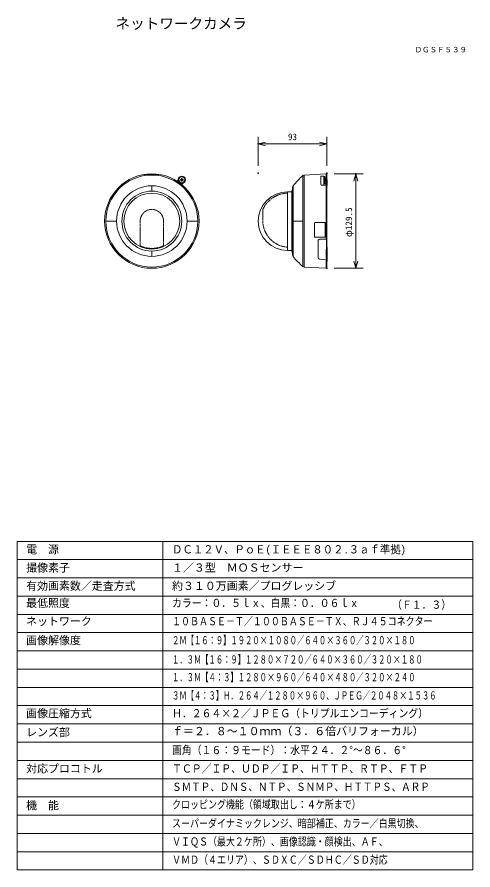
# Model space of a CAD drawing. Units: millimetres, scale not verified. Extents: x -63 to 62, y -117 to 117.
import ezdxf
from ezdxf.enums import TextEntityAlignment as Align

# ---------------------------------------------------------------- set-up
doc = ezdxf.new("R2010")
doc.units = ezdxf.units.MM
doc.header["$LTSCALE"] = 0.125
doc.header["$PDMODE"] = 32
doc.header["$PDSIZE"] = 0.0625
doc.linetypes.add('USER1', pattern=[1.4, 0.7, -0.7])
for name, color, linetype, lineweight in [('0-0_0', 7, 'Continuous', 9), ('0-2_WAKU', 1, 'Continuous', 18), ('0-4_GAIKEI', 1, 'Continuous', 18), ('0-5_SUNPO', 7, 'Continuous', 9)]:
    doc.layers.add(name, color=color, linetype=linetype, lineweight=lineweight)
for name, color, linetype in [('0-1_DEFPOINTS', 7, 'Continuous'), ('0-3_MOJI1', 7, 'Continuous'), ('0-6_TOUROKU', 7, 'Continuous')]:
    doc.layers.add(name, color=color, linetype=linetype)
doc.styles.add('ＭＳ ゴシック', font='')
doc.styles.get('ＭＳ ゴシック').set_extended_font_data('MS Gothic')

# ---------------------------------------------------------------- blocks, each defined once
blk = doc.blocks.new('_OPEN30')
at = {"layer": '0-0_0'}
blk.add_line((0, 0), (-1, 0), dxfattribs=at)
blk.add_lwpolyline([(-1, 0.26795), (0, 0), (-1, -0.26795)], dxfattribs=at)
blk = doc.blocks.new('D4')
at = {"layer": '0-1_DEFPOINTS'}
for p in [(26.1207, 61.7593), (34.1207, 61.7593), (26.1207, 35.8811)]:
    blk.add_point(p, dxfattribs=at)
at = {"layer": '0-5_SUNPO'}
for p, q in [((28.1207, 61.7593), (36.1207, 61.7593)), ((34.1207, 37.8811), (34.1207, 59.7593)), ((28.1207, 35.8811), (36.1207, 35.8811))]:
    blk.add_line(p, q, dxfattribs=at)
at = {"layer": '0-5_SUNPO', "xscale": 2, "yscale": 2}
for p, rotation in [((34.1207, 61.7593), 90), ((34.1207, 35.8811), 270)]:
    blk.add_blockref('_OPEN30', p, dxfattribs=dict(at, rotation=rotation))
at = {"layer": '0-5_SUNPO', "style": 'ＭＳ ゴシック'}
blk.add_text('φ129.5', height=1.833, rotation=90, dxfattribs=at).set_placement((33.6207, 44.4452), align=Align.BOTTOM_LEFT)
blk = doc.blocks.new('D3')
at = {"layer": '0-1_DEFPOINTS'}
for p in [(7.322, 69.9401), (7.322, 61.9401), (26.1316, 61.9401)]:
    blk.add_point(p, dxfattribs=at)
at = {"layer": '0-5_SUNPO'}
for p, q in [((7.322, 63.9401), (7.322, 71.9401)), ((26.1316, 63.9401), (26.1316, 71.9401)), ((24.1316, 69.9401), (9.322, 69.9401))]:
    blk.add_line(p, q, dxfattribs=at)
at = {"layer": '0-5_SUNPO', "xscale": 2, "yscale": 2, "rotation": 180}
blk.add_blockref('_OPEN30', (7.322, 69.9401), dxfattribs=at)
at = {"layer": '0-5_SUNPO', "xscale": 2, "yscale": 2}
blk.add_blockref('_OPEN30', (26.1316, 69.9401), dxfattribs=at)
at = {"layer": '0-5_SUNPO', "style": 'ＭＳ ゴシック'}
blk.add_text('93', height=1.833, dxfattribs=at).set_placement((15.4768, 70.4401), align=Align.BOTTOM_LEFT)

msp = doc.modelspace()

# ---------------------------------------------------------------- linework, layer by layer
at = {"layer": '0-2_WAKU', "color": 4}
for p, q in [((-62.5246, -26.6007), (-62.5246, -116.6007)), ((-62.5246, -26.6007), (62.4754, -26.6007)), ((-22.5246, -26.6007), (-22.5246, -116.6007)), ((62.4754, -26.6007), (62.4754, -116.6007)), ((62.4754, -116.6007), (-62.5246, -116.6007))]:
    msp.add_line(p, q, dxfattribs=at)
at = {"layer": '0-2_WAKU'}
for p, q in [((-62.5246, -31.6007), (62.4754, -31.6007)), ((-62.5246, -36.6007), (62.4754, -36.6007)), ((-62.5246, -41.6007), (62.4754, -41.6007)), ((-62.5246, -46.6007), (62.4754, -46.6007)), ((-62.5246, -51.6007), (62.4754, -51.6007)), ((-62.5246, -56.6007), (62.4754, -56.6007)), ((-62.5246, -61.6007), (62.4754, -61.6007)), ((-62.5246, -66.6007), (62.4754, -66.6007)), ((-62.5246, -71.6007), (62.4754, -71.6007)), ((-62.5246, -76.6007), (62.4754, -76.6007)), ((-62.5246, -81.6007), (62.4754, -81.6007)), ((-62.5246, -86.6007), (62.4754, -86.6007)), ((62.4754, -91.6007), (-62.5246, -91.6007)), ((62.4754, -96.6007), (-62.5246, -96.6007)), ((62.4754, -101.6007), (-62.5246, -101.6007)), ((62.4754, -106.6007), (-62.5246, -106.6007)), ((62.4754, -111.6007), (-62.5246, -111.6007))]:
    msp.add_line(p, q, dxfattribs=at)
at = {"layer": '0-4_GAIKEI'}
for p, q in [((-27.577, 73.9039), (-27.577, 73.8205)), ((-23.1649, 73.8346), (-23.1649, 73.7508)), ((15.8714, 73.5865), (15.8714, 48.656)), ((16.1568, 73.7299), (16.1568, 48.5126)), ((20.7997, 71.1097), (20.7997, 73.3623)), ((20.8376, 73.4068), (21.5997, 73.4468)), ((21.5997, 73.4468), (21.5997, 70.9308)), ((21.5997, 72.9968), (21.6597, 72.9968)), ((21.6997, 73.2968), (21.8997, 73.2968)), ((21.6997, 73.2968), (21.6997, 71.5968)), ((21.8997, 71.5968), (21.8997, 73.2968)), ((21.8997, 72.8468), (22.0997, 72.8468)), ((22.0997, 72.4468), (22.0997, 72.8468)), ((22.0997, 72.7468), (22.2397, 72.7468)), ((22.0997, 72.0468), (22.0997, 72.4468)), ((22.2397, 72.7468), (22.2997, 72.6868)), ((22.2997, 72.2068), (22.2997, 72.6868)), ((22.3997, 72.6178), (22.2997, 72.6178)), ((22.3997, 72.4842), (22.3997, 72.6178)), ((-33.0847, 71.6551), (-33.0148, 71.5572)), ((-25.5709, 70.7835), (-25.5709, 69.3335)), ((13.0075, 51.7978), (13.0075, 70.4446)), ((13.1419, 51.459), (13.1419, 70.7835)), ((20.8375, 70.972), (20.7997, 71.1097)), ((20.8375, 70.972), (21.5997, 70.9308)), ((21.6597, 71.8968), (21.5997, 71.8968)), ((21.5997, 70.9308), (22.1998, 70.9501)), ((21.8997, 71.5968), (21.6997, 71.5968)), ((21.6997, 71.4823), (21.6997, 71.5968)), ((22.0997, 72.0468), (21.8997, 72.0468)), ((21.8997, 71.5968), (21.8997, 71.4823)), ((21.8997, 71.4823), (22.2597, 71.4823)), ((22.2597, 71.3647), (21.8997, 71.3647)), ((22.2397, 72.1468), (22.0997, 72.1468)), ((22.1997, 70.9501), (22.1997, 56.1697)), ((22.1998, 70.9497), (22.3014, 70.928)), ((22.2997, 72.2068), (22.2397, 72.1468)), ((22.2597, 72.1668), (22.2597, 71.4823)), ((22.2597, 70.9298), (22.2597, 71.3647)), ((22.4597, 71.3647), (22.4597, 72.4003)), ((22.4597, 71.3647), (22.4597, 70.9298)), ((11.6194, 69.1509), (11.6194, 53.0916)), ((12.8203, 52.909), (12.8203, 69.3335)), ((-37.5251, 66.0728), (-37.4139, 66.0268)), ((-38.1796, 61.1212), (-35.2332, 61.1212)), ((-15.9087, 61.1212), (-12.9623, 61.1212)), ((13.1419, 61.1213), (15.8211, 61.1212)), ((19.1996, 60.738), (21.8996, 60.738)), ((18.9996, 56.938), (18.9996, 60.538)), ((21.9996, 60.638), (21.9996, 56.838)), ((21.8996, 56.738), (19.1996, 56.738)), ((22.2997, 56.1676), (20.5977, 56.2032)), ((19.9994, 51.0442), (19.9994, 55.6682)), ((22.4994, 51.7712), (22.4994, 53.7712)), ((-25.5709, 52.909), (-25.5709, 51.459)), ((22.1994, 53.4619), (22.1994, 51.3045)), ((22.2997, 53.4595), (22.1994, 53.4619)), ((22.1994, 51.4976), (22.3888, 51.5924)), ((22.1994, 51.4279), (22.2845, 51.3795)), ((22.2594, 51.3938), (22.2594, 51.5276)), ((22.4994, 52.9423), (22.2994, 52.9423)), ((22.4594, 51.5465), (22.4594, 50.1955)), ((22.1997, 50.5873), (20.5977, 50.6587)), ((22.1994, 51.129), (22.3011, 51.1236)), ((22.1995, 51.3046), (22.2845, 51.2565)), ((22.1995, 51.1761), (22.2845, 51.2165)), ((22.1997, 50.5873), (22.1997, 48.1822)), ((22.2994, 51.2359), (22.2994, 51.3588))]:
    msp.add_line(p, q, dxfattribs=at)
at = {"layer": '0-4_GAIKEI', "color": 7}
for p, q in [((20.6944, 73.978), (16.1568, 73.7299)), ((22.1997, 74.0603), (20.6944, 73.978)), ((22.1997, 74.0603), (22.1997, 72.7468)), ((22.1997, 74.0603), (22.3994, 73.9912)), ((22.3994, 73.9912), (22.3994, 72.4842)), ((22.3994, 70.8454), (22.3994, 53.5651)), ((12.8203, 69.1718), (11.6194, 69.1509)), ((12.8203, 53.0706), (11.6194, 53.0916)), ((22.3994, 51.0571), (22.3994, 48.2512)), ((22.3994, 48.2512), (22.3994, 51.0571)), ((16.1568, 48.5126), (22.1997, 48.1822)), ((22.3994, 48.2512), (22.1997, 48.1822))]:
    msp.add_line(p, q, dxfattribs=at)
at = {"layer": '0-4_GAIKEI', "linetype": 'USER1'}
for p, q in [((4.8598, 64.3212), (4.8598, 61.1212)), ((-28.7709, 54.3988), (-28.7709, 61.1212)), ((-22.3709, 54.3988), (-22.3709, 61.1212))]:
    msp.add_line(p, q, dxfattribs=at)
at = {"layer": '0-4_GAIKEI'}
for points in [[(-17.5219, 72.3675), (-17.702, 72.3675), (-17.702, 72.5275), (-17.5219, 72.5275)], [(-17.4219, 72.6275), (-17.4219, 72.8075), (-17.262, 72.8075), (-17.2619, 72.6275)], [(-17.1619, 72.5275), (-16.9819, 72.5275), (-16.9819, 72.3675), (-17.1619, 72.3675)], [(22.4597, 72.4003), (22.4558, 72.4232), (22.4445, 72.4452), (22.426, 72.4656), (22.4011, 72.4834), (22.3708, 72.498), (22.3362, 72.5089), (22.2997, 72.5154)], [(-18.839, 72.1712), (-18.858, 72.1443), (-18.8147, 72.0664)], [(-17.2619, 72.2675), (-17.262, 72.0875), (-17.4219, 72.0875), (-17.4219, 72.2675)], [(-17.1345, 70.9318), (-17.1618, 70.912), (-17.2493, 70.9291)], [(21.8997, 71.3647), (21.8607, 71.367), (21.8231, 71.3737), (21.7886, 71.3845), (21.7583, 71.3992), (21.7334, 71.417), (21.7149, 71.4373), (21.7035, 71.4593), (21.6997, 71.4823)], [(22.2597, 71.4823), (22.2987, 71.48), (22.3362, 71.4733), (22.3708, 71.4625), (22.4011, 71.4478), (22.426, 71.43), (22.4445, 71.4097), (22.4558, 71.3877), (22.4597, 71.3647)], [(22.2994, 52.9423), (22.2997, 56.1676), (20.5977, 56.2032)], [(22.1994, 51.1762), (22.1994, 51.0161), (22.2997, 51.0112)], [(22.2997, 51.0112), (22.2997, 50.6155), (22.1997, 50.5873)]]:
    msp.add_lwpolyline(points, dxfattribs=at)
at = {"layer": '0-4_GAIKEI', "color": 7}
for radius in [12.9391, 8.2122]:
    msp.add_circle((-25.5709, 61.1212), radius, dxfattribs=at)
at = {"layer": '0-4_GAIKEI'}
for centre, radius in [((-25.5709, 61.1212), 12.6086), ((-17.3412, 72.4474), 0.9993), ((-17.3412, 72.4474), 0.8262), ((-25.5709, 61.1212), 9.6623), ((-25.5709, 61.1212), 7.66)]:
    msp.add_circle(centre, radius, dxfattribs=at)
for centre, radius, start, end in [((-25.5709, 61.1212), 12.8568, 79.21383, 98.97653), ((-17.5219, 72.6275), 0.1, 270, 359.99999), ((-17.1619, 72.6275), 0.1, 180.00008, 270), ((20.8397, 73.3669), 0.04, 93.00007, 180), ((21.6597, 72.9568), 0.04, 0, 90), ((-25.5709, 61.1212), 12.8187, 125.5, 157.5), ((-18.6809, 72.4364), 0.3416, 238.78384, 356.49603), ((-25.5709, 61.1212), 12.8625, 49.68635, 58.31366), ((-17.5219, 72.2675), 0.1, 0, 90), ((-16.9391, 71.1693), 0.3416, 111.43648, 229.14867), ((-17.1619, 72.2675), 0.1, 90, 179.99992), ((21.6597, 71.9368), 0.04, 270, 0), ((22.285, 70.8141), 0.115, 4.47371, 81.8033), ((22.3496, 70.9448), 0.1111, 295.11399, 352.23778), ((19.1996, 60.538), 0.2, 89.99962, 179.99962), ((21.8996, 60.638), 0.1, 359.99962, 89.99962), ((19.1996, 56.938), 0.2, 179.99962, 269.99962), ((20.5648, 55.6379), 0.5662, 86.66845, 176.93842), ((21.8996, 56.838), 0.1, 269.99962, 359.99962), ((22.2994, 53.7712), 0.2, 0, 60), ((22.2808, 53.5772), 0.1192, 278.97226, 354.17389), ((22.2994, 51.7712), 0.2, 296.56508, 359.99996), ((22.3203, 51.5453), 0.1391, 0.5133, 34.53936), ((20.5417, 51.2288), 0.5729, 198.79861, 275.60842), ((22.2741, 51.3563), 0.0254, 5.68959, 65.72499), ((22.2777, 51.2365), 0.0211, 288.7737, 71.22707), ((22.3122, 51.0341), 0.0902, 14.81671, 97.06501), ((22.309, 50.2002), 0.1504, 306.91397, 358.20454)]:
    msp.add_arc(centre, radius, start, end, dxfattribs=at)
at = {"layer": '0-4_GAIKEI', "color": 7}
for centre, radius, start, end in [((29.6282, 57.4807), 21.1813, 130.50231, 141.09943), ((16.1787, 73.3304), 0.4, 93.13026, 140.19492), ((9.3787, 70.4846), 3.629, 341.50584, 359.36849), ((13.6555, 70.3837), 0.6509, 142.10175, 174.624), ((11.6194, 61.1212), 8.0296, 90, 270), ((9.3787, 51.7578), 3.629, 0.63151, 18.49416), ((13.6555, 51.8588), 0.6509, 185.376, 217.89825), ((29.6204, 64.7746), 21.186, 218.94041, 229.53636), ((16.1787, 48.912), 0.4, 219.80508, 266.86974)]:
    msp.add_arc(centre, radius, start, end, dxfattribs=at)
at = {"layer": '0-4_GAIKEI', "linetype": 'USER1'}
for centre, radius, start, end in [((11.8194, 61.1212), 7.66, 91.49614, 155.30709), ((-25.5709, 61.1212), 3.2, 0, 180), ((12.1366, 61.2289), 7.2776, 180.84773, 265.92472), ((-25.5709, 61.1212), 7.4837, 244.72487, 295.27512)]:
    msp.add_arc(centre, radius, start, end, dxfattribs=at)

# ---------------------------------------------------------------- block references
at = {"layer": '0-5_SUNPO'}
for name in ['D3', 'D4']:
    msp.add_blockref(name, (-3.7322, 12.301), dxfattribs=at)

# ---------------------------------------------------------------- texts
at = {"layer": '0-3_MOJI1', "style": 'ＭＳ ゴシック'}
for s, height, p in [('ネットワークカメラ', 2.933, (-35.5246, 112.8985)), ('電\u3000源', 2.199, (-60.0246, -30.5679)), ('撮像素子', 2.199, (-60.0246, -35.5679)), ('１／３型\u3000ＭＯＳセンサー', 2.199, (-20.0246, -35.5679)), ('有効画素数／走査方式', 2.199, (-60.0246, -40.5679)), ('約３１０万画素／プログレッシブ', 2.199, (-20.0246, -40.5679)), ('最低照度', 2.199, (-60.0246, -45.2538)), ('ネットワーク', 2.199, (-60.0246, -50.2538)), ('画像解像度', 2.199, (-60.0246, -55.4599)), ('画像圧縮方式', 2.199, (-60.0246, -75.4599)), ('レンズ部', 2.199, (-60.0246, -80.655)), ('ｆ＝２．８～１０ｍｍ（３．６倍バリフォーカル）', 2.199, (-20.0246, -80.3522)), ('対応プロコトル', 2.199, (-60.0246, -90.6007)), ('機\u3000能', 2.199, (-60.0246, -100.6641))]:
    msp.add_text(s, height=height, dxfattribs=at).set_placement(p, align=Align.BOTTOM_LEFT)
for s, width, p in [('ＤＣ１２Ｖ、ＰｏＥ(ＩＥＥＥ８０２.３ａｆ準拠)', 0.95, (-20.0246, -30.5679)), ('カラー：０．５ｌｘ、白黒：０．０６ｌｘ', 0.9, (-20.0246, -45.2538)), ('（Ｆ１．３）', 0.9, (40.3026, -45.7279)), ('１０ＢＡＳＥ－Ｔ／１００ＢＡＳＥ－ＴＸ、ＲＪ４５コネクター', 0.8, (-20.0246, -50.2538)), ('２Ｍ【１６：９】１９２０×１０８０／６４０×３６０／３２０×１８０', 0.65, (-20.0246, -55.4599)), ('１．３Ｍ【１６：９】１２８０×７２０／６４０×３６０／３２０×１８０', 0.65, (-20.0246, -60.7285)), ('１．３Ｍ【４：３】１２８０×９６０／６４０×４８０／３２０×２４０', 0.65, (-20.0246, -65.5918)), ('３Ｍ【４：３】Ｈ．２６４／１２８０×９６０、ＪＰＥＧ／２０４８×１５３６', 0.65, (-20.0246, -70.5902)), ('Ｈ．２６４×２／ＪＰＥＧ（トリプルエンコーディング）', 0.9, (-20.0246, -75.4599)), ('画角（１６：９モード）：水平２４．２°～８６．６°', 0.9, (-20.0246, -85.5474)), ('ＴＣＰ／ＩＰ、ＵＤＰ／ＩＰ、ＨＴＴＰ、ＲＴＰ、ＦＴＰ', 0.9, (-20.0246, -90.6007)), ('ＳＭＴＰ、ＤＮＳ、ＮＴＰ、ＳＮＭＰ、ＨＴＴＰＳ、ＡＲＰ', 0.85, (-20.0246, -95.6007)), ('クロッピング機能（領域取出し：４ケ所まで）', 0.8, (-20.0246, -100.4453)), ('スーパーダイナミックレンジ、暗部補正、カラー／白黒切換、', 0.8, (-20.0246, -105.6007)), ('ＶＩＱＳ（最大２ケ所）、画像認識・顔検出、ＡＦ、', 0.8, (-20.0246, -110.6007)), ('ＶＭＤ（４エリア）、ＳＤＸＣ／ＳＤＨＣ／ＳＤ対応', 0.8, (-20.0246, -115.5741))]:
    msp.add_text(s, height=2.199, dxfattribs=dict(at, width=width)).set_placement(p, align=Align.BOTTOM_LEFT)
at = {"layer": '0-6_TOUROKU', "style": 'ＭＳ ゴシック'}
msp.add_text('ＤＧＳＦ５３９', height=1.466, dxfattribs=at).set_placement((46.4753, 106.8985), align=Align.BOTTOM_LEFT)

doc.saveas('drawing.dxf')
